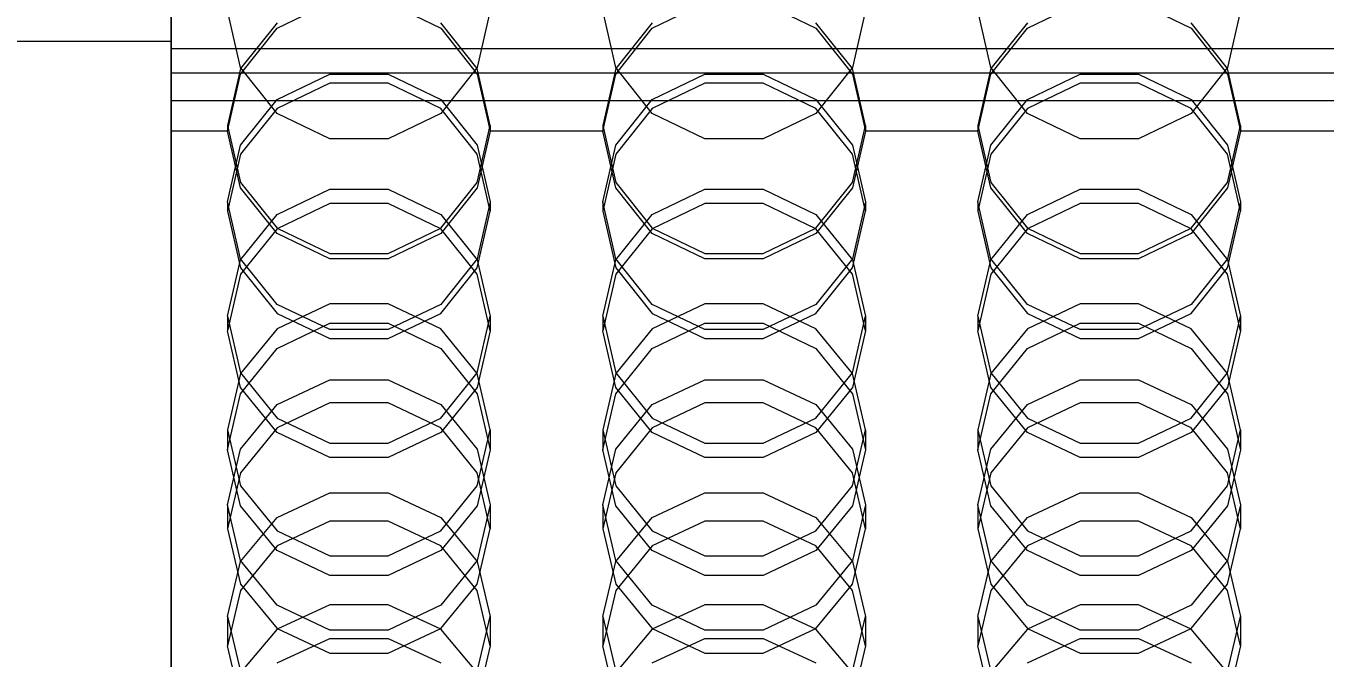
# Model space of a CAD drawing. Header units: millimetres. Extents: x -191664 to 191490, y -197311 to 10263.
# Drawn here: x 1786.8 to 1994.5, y -117578.5 to -117477.5 of the extents above; entities that cross this region are included whole.
import ezdxf

# ---------------------------------------------------------------- set-up
doc = ezdxf.new("R2010")
doc.units = ezdxf.units.MM
for name, color, linetype, lineweight in [('COTAS_P', 1, 'Continuous', 0), ('DET_briquetadora_frontal', 7, 'Continuous', 0), ('R15_COTAS_TRANSPORTE_P', 1, 'Continuous', 0)]:
    doc.layers.add(name, color=color, linetype=linetype, lineweight=lineweight)
doc.dimstyles.new('PLANTA_20', dxfattribs={"dimtxt": 50, "dimasz": 30, "dimexe": 30, "dimexo": 16, "dimgap": 20, "dimtad": 1, "dimtih": 1, "dimtoh": 1, "dimdec": 1, "dimzin": 0, "dimdsep": 46, "dimcen": 0.09, "dimadec": 0, "dimazin": 0, "dimtfac": 1, "dimtdec": 4, "dimtofl": 0, "dimtmove": 0, "dimatfit": 3, "dimfxl": 1, "dimtolj": 1, "dimtzin": 0, "dimarcsym": 0})

# ---------------------------------------------------------------- blocks, each defined once
blk = doc.blocks.new('*D85')
at = {"layer": 'COTAS_P', "color": 0, "lineweight": -2, "transparency": 16777216}
for p, q in [((1974, -116532.75), (1660, -116532.75)), ((1690, -119170), (1690, -116562.75)), ((1974, -119200), (1660, -119200))]:
    blk.add_line(p, q, dxfattribs=at)
at = {"layer": 'COTAS_P', "color": 0, "transparency": 16777216}
for points in [[(1685, -116562.75), (1695, -116562.75), (1690, -116532.75)], [(1685, -119170), (1695, -119170), (1690, -119200)]]:
    blk.add_solid(points, dxfattribs=at)
at = {"layer": 'Defpoints', "color": 0, "transparency": 16777216}
for p in [(1690, -116532.75), (1990, -116532.75), (1990, -119200)]:
    blk.add_point(p, dxfattribs=at)
blk = doc.blocks.new('*D133')
at = {"layer": 'Defpoints', "color": 0, "transparency": 16777216}
for p in [(439.69, -194147.98), (217.89, -194406.09), (-500, -194490), (-500, -194490), (500, -194490)]:
    blk.add_point(p, dxfattribs=at)
at = {"layer": 'R15_COTAS_TRANSPORTE_P', "color": 0, "lineweight": -2, "transparency": 16777216}
blk.add_arc((-500, -194490), 722.77, 2.37834, 17.62166, dxfattribs=at)
at = {"layer": 'R15_COTAS_TRANSPORTE_P', "color": 0, "transparency": 16777216}
for points in [[(184.12, -194272.81), (193.59, -194269.58), (179.18, -194242.8)], [(227.15, -194459.9), (217.15, -194460.11), (222.77, -194490)]]:
    blk.add_solid(points, dxfattribs=at)

msp = doc.modelspace()

# ---------------------------------------------------------------- linework, layer by layer
at = {"layer": 'DET_briquetadora_frontal', "color": 9, "true_color": 0xb9c3c2}
for p, q in [((1810, -117479.96), (1810, -117460.18)), ((1810, -117477.98), (1810, -117460.61)), ((1810, -117461.61), (1810, -117481.12)), ((1810, -117465.03), (1810, -117482.06)), ((1810, -117484.97), (1810, -117467.94)), ((1810, -117488.44), (1810, -117468.88)), ((1810, -117488.45), (1810, -117468.88)), ((1810, -117470.04), (1810, -117489.82)), ((1810, -117472.02), (1810, -117489.39)), ((1826.91, -117477.83), (1835.33, -117473.77)), ((1844.67, -117473.77), (1853.09, -117477.83)), ((1886.91, -117477.83), (1895.33, -117473.77)), ((1904.67, -117473.77), (1913.09, -117477.83)), ((1946.91, -117477.83), (1955.33, -117473.77)), ((1964.67, -117473.77), (1973.09, -117477.83)), ((1810, -117474.38), (1810, -117494.25)), ((1810, -117475), (1810, -117494.5)), ((1810, -117475), (1810, -117494.7)), ((1810, -117475), (1810, -117492.22)), ((1810, -117475), (1810, -117494.52)), ((1810, -117475), (1810, -117494.87)), ((1810, -117495.49), (1810, -117475.62)), ((1821.08, -117484.11), (1819, -117475)), ((1861, -117475), (1858.92, -117484.11)), ((1881.08, -117484.11), (1879, -117475)), ((1921, -117475), (1918.92, -117484.11)), ((1941.08, -117484.11), (1939, -117475)), ((1981, -117475), (1978.92, -117484.11)), ((1810, -117493.04), (1810, -117477.98)), ((1826.91, -117476.96), (1821.08, -117484.26)), ((1821.08, -117485.14), (1826.91, -117477.83)), ((1858.92, -117484.26), (1853.09, -117476.96)), ((1853.09, -117477.83), (1858.92, -117485.14)), ((1886.91, -117476.96), (1881.08, -117484.26)), ((1881.08, -117485.14), (1886.91, -117477.83)), ((1918.92, -117484.26), (1913.09, -117476.96)), ((1913.09, -117477.83), (1918.92, -117485.14)), ((1946.91, -117476.96), (1941.08, -117484.26)), ((1941.08, -117485.14), (1946.91, -117477.83)), ((1978.92, -117484.26), (1973.09, -117476.96)), ((1973.09, -117477.83), (1978.92, -117485.14)), ((1810, -117479.96), (1574, -117479.96)), ((1810, -117499.54), (1810, -117479.96)), ((2170, -117481.12), (1810, -117481.12)), ((1810, -117481.12), (1810, -117500.52)), ((1810, -117481.12), (1810, -117500.54)), ((1810, -117482.06), (1810, -117496.16)), ((1821.08, -117484.26), (1819, -117493.36)), ((1826.91, -117491.42), (1821.08, -117484.11)), ((1858.92, -117484.11), (1853.09, -117491.42)), ((1861, -117493.36), (1858.92, -117484.26)), ((1881.08, -117484.26), (1879, -117493.36)), ((1886.91, -117491.42), (1881.08, -117484.11)), ((1918.92, -117484.11), (1913.09, -117491.42)), ((1921, -117493.36), (1918.92, -117484.26)), ((1941.08, -117484.26), (1939, -117493.36)), ((1946.91, -117491.42), (1941.08, -117484.11)), ((1978.92, -117484.11), (1973.09, -117491.42)), ((1981, -117493.36), (1978.92, -117484.26)), ((1810, -117484.97), (2170, -117484.97)), ((1810, -117502.34), (1810, -117484.97)), ((1819, -117494.25), (1821.08, -117485.14)), ((1826.91, -117489.22), (1835.33, -117485.18)), ((1835.33, -117486.61), (1826.91, -117490.66)), ((1835.33, -117485.18), (1844.67, -117485.18)), ((1844.67, -117486.61), (1835.33, -117486.61)), ((1844.67, -117485.18), (1853.09, -117489.22)), ((1853.09, -117490.66), (1844.67, -117486.61)), ((1858.92, -117485.14), (1861, -117494.25)), ((1879, -117494.25), (1881.08, -117485.14)), ((1886.91, -117489.22), (1895.33, -117485.18)), ((1895.33, -117486.61), (1886.91, -117490.66)), ((1895.33, -117485.18), (1904.67, -117485.18)), ((1904.67, -117486.61), (1895.33, -117486.61)), ((1904.67, -117485.18), (1913.09, -117489.22)), ((1913.09, -117490.66), (1904.67, -117486.61)), ((1918.92, -117485.14), (1921, -117494.25)), ((1939, -117494.25), (1941.08, -117485.14)), ((1946.91, -117489.22), (1955.33, -117485.18)), ((1955.33, -117486.61), (1946.91, -117490.66)), ((1955.33, -117485.18), (1964.67, -117485.18)), ((1964.67, -117486.61), (1955.33, -117486.61)), ((1964.67, -117485.18), (1973.09, -117489.22)), ((1973.09, -117490.66), (1964.67, -117486.61)), ((1978.92, -117485.14), (1981, -117494.25)), ((1810, -117507.66), (1810, -117488.44)), ((1810, -117507.68), (1810, -117488.45)), ((1810, -117489.39), (2170, -117489.39)), ((1810, -117489.39), (1810, -117506.42)), ((1810, -117489.82), (1810, -117509.03)), ((1821.08, -117496.5), (1826.91, -117489.22)), ((1826.91, -117490.66), (1821.08, -117497.96)), ((1853.09, -117489.22), (1858.92, -117496.5)), ((1858.92, -117497.96), (1853.09, -117490.66)), ((1881.08, -117496.5), (1886.91, -117489.22)), ((1886.91, -117490.66), (1881.08, -117497.96)), ((1913.09, -117489.22), (1918.92, -117496.5)), ((1918.92, -117497.96), (1913.09, -117490.66)), ((1941.08, -117496.5), (1946.91, -117489.22)), ((1946.91, -117490.66), (1941.08, -117497.96)), ((1973.09, -117489.22), (1978.92, -117496.5)), ((1978.92, -117497.96), (1973.09, -117490.66)), ((1810, -117492.22), (1810, -117506.82)), ((1835.33, -117495.47), (1826.91, -117491.42)), ((1853.09, -117491.42), (1844.67, -117495.47)), ((1895.33, -117495.47), (1886.91, -117491.42)), ((1913.09, -117491.42), (1904.67, -117495.47)), ((1955.33, -117495.47), (1946.91, -117491.42)), ((1973.09, -117491.42), (1964.67, -117495.47)), ((1810, -117503.5), (1810, -117493.04)), ((1819, -117494.25), (1810, -117494.25)), ((1810, -117494.25), (1810, -117514.07)), ((1810, -117494.5), (1810, -117513.52)), ((1810, -117494.52), (1810, -117513.55)), ((1810, -117494.7), (1810, -117513.65)), ((1810, -117494.87), (1810, -117514.68)), ((1819, -117493.36), (1819, -117494.25)), ((1819, -117493.36), (1821.08, -117502.46)), ((1821.08, -117503.34), (1819, -117494.25)), ((1858.92, -117502.46), (1861, -117493.36)), ((1861, -117494.25), (1858.92, -117503.34)), ((1861, -117493.36), (1861, -117494.25)), ((1879, -117494.25), (1861, -117494.25)), ((1879, -117493.36), (1879, -117494.25)), ((1879, -117493.36), (1881.08, -117502.46)), ((1881.08, -117503.34), (1879, -117494.25)), ((1918.92, -117502.46), (1921, -117493.36)), ((1921, -117494.25), (1918.92, -117503.34)), ((1921, -117493.36), (1921, -117494.25)), ((1939, -117494.25), (1921, -117494.25)), ((1939, -117493.36), (1939, -117494.25)), ((1939, -117493.36), (1941.08, -117502.46)), ((1941.08, -117503.34), (1939, -117494.25)), ((1978.92, -117502.46), (1981, -117493.36)), ((1981, -117494.25), (1978.92, -117503.34)), ((1981, -117493.36), (1981, -117494.25)), ((1999, -117494.25), (1981, -117494.25)), ((1810, -117515.3), (1810, -117495.49)), ((1810, -117496.16), (1810, -117505.19)), ((1819, -117505.58), (1821.08, -117496.5)), ((1844.67, -117495.47), (1835.33, -117495.47)), ((1858.92, -117496.5), (1861, -117505.58)), ((1879, -117505.58), (1881.08, -117496.5)), ((1904.67, -117495.47), (1895.33, -117495.47)), ((1918.92, -117496.5), (1921, -117505.58)), ((1939, -117505.58), (1941.08, -117496.5)), ((1964.67, -117495.47), (1955.33, -117495.47)), ((1978.92, -117496.5), (1981, -117505.58)), ((1821.08, -117497.96), (1819, -117507.06)), ((1861, -117507.06), (1858.92, -117497.96)), ((1881.08, -117497.96), (1879, -117507.06)), ((1921, -117507.06), (1918.92, -117497.96)), ((1941.08, -117497.96), (1939, -117507.06)), ((1981, -117507.06), (1978.92, -117497.96)), ((1810, -117518.18), (1810, -117499.54)), ((1810, -117500.52), (1810, -117519.29)), ((1810, -117500.54), (1810, -117519.33)), ((1810, -117517.4), (1810, -117502.34)), ((1821.08, -117502.46), (1826.91, -117509.76)), ((1853.09, -117509.76), (1858.92, -117502.46)), ((1881.08, -117502.46), (1886.91, -117509.76)), ((1913.09, -117509.76), (1918.92, -117502.46)), ((1941.08, -117502.46), (1946.91, -117509.76)), ((1973.09, -117509.76), (1978.92, -117502.46)), ((1810, -117507.76), (1810, -117503.5)), ((1810, -117505.19), (1810, -117507.76)), ((1826.91, -117510.63), (1821.08, -117503.34)), ((1826.91, -117507.57), (1835.33, -117503.55)), ((1835.33, -117503.55), (1844.67, -117503.55)), ((1844.67, -117503.55), (1853.09, -117507.57)), ((1858.92, -117503.34), (1853.09, -117510.63)), ((1886.91, -117510.63), (1881.08, -117503.34)), ((1886.91, -117507.57), (1895.33, -117503.55)), ((1895.33, -117503.55), (1904.67, -117503.55)), ((1904.67, -117503.55), (1913.09, -117507.57)), ((1918.92, -117503.34), (1913.09, -117510.63)), ((1946.91, -117510.63), (1941.08, -117503.34)), ((1946.91, -117507.57), (1955.33, -117503.55)), ((1955.33, -117503.55), (1964.67, -117503.55)), ((1964.67, -117503.55), (1973.09, -117507.57)), ((1978.92, -117503.34), (1973.09, -117510.63)), ((1810, -117506.42), (1810, -117520.52)), ((1810, -117506.82), (1810, -117516.57)), ((1819, -117505.58), (1819, -117507.06)), ((1821.08, -117514.67), (1819, -117505.58)), ((1819, -117507.06), (1821.08, -117516.13)), ((1835.33, -117505.83), (1826.91, -117509.88)), ((1844.67, -117505.83), (1835.33, -117505.83)), ((1853.09, -117509.88), (1844.67, -117505.83)), ((1861, -117505.58), (1858.92, -117514.67)), ((1858.92, -117516.13), (1861, -117507.06)), ((1861, -117505.58), (1861, -117507.06)), ((1879, -117505.58), (1879, -117507.06)), ((1881.08, -117514.67), (1879, -117505.58)), ((1879, -117507.06), (1881.08, -117516.13)), ((1895.33, -117505.83), (1886.91, -117509.88)), ((1904.67, -117505.83), (1895.33, -117505.83)), ((1913.09, -117509.88), (1904.67, -117505.83)), ((1921, -117505.58), (1918.92, -117514.67)), ((1918.92, -117516.13), (1921, -117507.06)), ((1921, -117505.58), (1921, -117507.06)), ((1939, -117505.58), (1939, -117507.06)), ((1941.08, -117514.67), (1939, -117505.58)), ((1939, -117507.06), (1941.08, -117516.13)), ((1955.33, -117505.83), (1946.91, -117509.88)), ((1964.67, -117505.83), (1955.33, -117505.83)), ((1973.09, -117509.88), (1964.67, -117505.83)), ((1981, -117505.58), (1978.92, -117514.67)), ((1978.92, -117516.13), (1981, -117507.06)), ((1981, -117505.58), (1981, -117507.06)), ((1810, -117526.07), (1810, -117507.66)), ((1810, -117526.11), (1810, -117507.68)), ((1810, -117509.03), (1810, -117526.92)), ((1821.08, -117514.82), (1826.91, -117507.57)), ((1853.09, -117507.57), (1858.92, -117514.82)), ((1881.08, -117514.82), (1886.91, -117507.57)), ((1913.09, -117507.57), (1918.92, -117514.82)), ((1941.08, -117514.82), (1946.91, -117507.57)), ((1973.09, -117507.57), (1978.92, -117514.82)), ((1826.91, -117509.88), (1821.08, -117517.15)), ((1826.91, -117509.76), (1835.33, -117513.81)), ((1835.33, -117514.67), (1826.91, -117510.63)), ((1844.67, -117513.81), (1853.09, -117509.76)), ((1853.09, -117510.63), (1844.67, -117514.67)), ((1858.92, -117517.15), (1853.09, -117509.88)), ((1886.91, -117509.88), (1881.08, -117517.15)), ((1886.91, -117509.76), (1895.33, -117513.81)), ((1895.33, -117514.67), (1886.91, -117510.63)), ((1904.67, -117513.81), (1913.09, -117509.76)), ((1913.09, -117510.63), (1904.67, -117514.67)), ((1918.92, -117517.15), (1913.09, -117509.88)), ((1946.91, -117509.88), (1941.08, -117517.15)), ((1946.91, -117509.76), (1955.33, -117513.81)), ((1955.33, -117514.67), (1946.91, -117510.63)), ((1964.67, -117513.81), (1973.09, -117509.76)), ((1973.09, -117510.63), (1964.67, -117514.67)), ((1978.92, -117517.15), (1973.09, -117509.88)), ((1810, -117513.52), (1810, -117531.59)), ((1810, -117513.55), (1810, -117531.64)), ((1810, -117513.65), (1810, -117531.11)), ((1810, -117514.07), (1810, -117533.78)), ((1810, -117514.68), (1810, -117534.4)), ((1810, -117535.01), (1810, -117515.3)), ((1819, -117523.85), (1821.08, -117514.82)), ((1826.91, -117521.95), (1821.08, -117514.67)), ((1835.33, -117513.81), (1844.67, -117513.81)), ((1844.67, -117514.67), (1835.33, -117514.67)), ((1858.92, -117514.67), (1853.09, -117521.95)), ((1858.92, -117514.82), (1861, -117523.85)), ((1879, -117523.85), (1881.08, -117514.82)), ((1886.91, -117521.95), (1881.08, -117514.67)), ((1895.33, -117513.81), (1904.67, -117513.81)), ((1904.67, -117514.67), (1895.33, -117514.67)), ((1918.92, -117514.67), (1913.09, -117521.95)), ((1918.92, -117514.82), (1921, -117523.85)), ((1939, -117523.85), (1941.08, -117514.82)), ((1946.91, -117521.95), (1941.08, -117514.67)), ((1955.33, -117513.81), (1964.67, -117513.81)), ((1964.67, -117514.67), (1955.33, -117514.67)), ((1978.92, -117514.67), (1973.09, -117521.95)), ((1978.92, -117514.82), (1981, -117523.85)), ((1810, -117516.57), (1810, -117520)), ((1810, -117527.86), (1810, -117517.4)), ((1821.08, -117517.15), (1819, -117526.2)), ((1821.08, -117516.13), (1826.91, -117523.39)), ((1853.09, -117523.39), (1858.92, -117516.13)), ((1861, -117526.2), (1858.92, -117517.15)), ((1881.08, -117517.15), (1879, -117526.2)), ((1881.08, -117516.13), (1886.91, -117523.39)), ((1913.09, -117523.39), (1918.92, -117516.13)), ((1921, -117526.2), (1918.92, -117517.15)), ((1941.08, -117517.15), (1939, -117526.2)), ((1941.08, -117516.13), (1946.91, -117523.39)), ((1973.09, -117523.39), (1978.92, -117516.13)), ((1981, -117526.2), (1978.92, -117517.15)), ((1810, -117535.17), (1810, -117518.18)), ((1810, -117519.29), (1810, -117536.97)), ((1810, -117519.33), (1810, -117537.02)), ((1810, -117520.52), (1810, -117529.55)), ((1835.33, -117521.85), (1826.91, -117525.84)), ((1844.67, -117521.85), (1835.33, -117521.85)), ((1853.09, -117525.84), (1844.67, -117521.85)), ((1895.33, -117521.85), (1886.91, -117525.84)), ((1904.67, -117521.85), (1895.33, -117521.85)), ((1913.09, -117525.84), (1904.67, -117521.85)), ((1955.33, -117521.85), (1946.91, -117525.84)), ((1964.67, -117521.85), (1955.33, -117521.85)), ((1973.09, -117525.84), (1964.67, -117521.85)), ((1819, -117523.85), (1819, -117526.2)), ((1819, -117523.85), (1821.08, -117532.88)), ((1835.33, -117525.99), (1826.91, -117521.95)), ((1826.91, -117523.39), (1835.33, -117527.42)), ((1853.09, -117521.95), (1844.67, -117525.99)), ((1844.67, -117527.42), (1853.09, -117523.39)), ((1858.92, -117532.88), (1861, -117523.85)), ((1861, -117523.85), (1861, -117526.2)), ((1879, -117523.85), (1879, -117526.2)), ((1879, -117523.85), (1881.08, -117532.88)), ((1895.33, -117525.99), (1886.91, -117521.95)), ((1886.91, -117523.39), (1895.33, -117527.42)), ((1913.09, -117521.95), (1904.67, -117525.99)), ((1904.67, -117527.42), (1913.09, -117523.39)), ((1918.92, -117532.88), (1921, -117523.85)), ((1921, -117523.85), (1921, -117526.2)), ((1939, -117523.85), (1939, -117526.2)), ((1939, -117523.85), (1941.08, -117532.88)), ((1955.33, -117525.99), (1946.91, -117521.95)), ((1946.91, -117523.39), (1955.33, -117527.42)), ((1973.09, -117521.95), (1964.67, -117525.99)), ((1964.67, -117527.42), (1973.09, -117523.39)), ((1978.92, -117532.88), (1981, -117523.85)), ((1981, -117523.85), (1981, -117526.2)), ((1810, -117543.23), (1810, -117526.07)), ((1826.91, -117525.84), (1821.08, -117533.03)), ((1826.91, -117529), (1835.33, -117524.98)), ((1835.33, -117524.98), (1844.67, -117524.98)), ((1844.67, -117525.99), (1835.33, -117525.99)), ((1844.67, -117524.98), (1853.09, -117529)), ((1858.92, -117533.03), (1853.09, -117525.84)), ((1886.91, -117525.84), (1881.08, -117533.03)), ((1886.91, -117529), (1895.33, -117524.98)), ((1895.33, -117524.98), (1904.67, -117524.98)), ((1904.67, -117525.99), (1895.33, -117525.99)), ((1904.67, -117524.98), (1913.09, -117529)), ((1918.92, -117533.03), (1913.09, -117525.84)), ((1946.91, -117525.84), (1941.08, -117533.03)), ((1946.91, -117529), (1955.33, -117524.98)), ((1955.33, -117524.98), (1964.67, -117524.98)), ((1964.67, -117525.99), (1955.33, -117525.99)), ((1964.67, -117524.98), (1973.09, -117529)), ((1978.92, -117533.03), (1973.09, -117525.84)), ((1810, -117543.29), (1810, -117526.11)), ((1810, -117526.92), (1810, -117542.83)), ((1810, -117532.13), (1810, -117527.86)), ((1821.08, -117535.22), (1819, -117526.2)), ((1835.33, -117527.42), (1844.67, -117527.42)), ((1861, -117526.2), (1858.92, -117535.22)), ((1881.08, -117535.22), (1879, -117526.2)), ((1895.33, -117527.42), (1904.67, -117527.42)), ((1921, -117526.2), (1918.92, -117535.22)), ((1941.08, -117535.22), (1939, -117526.2)), ((1955.33, -117527.42), (1964.67, -117527.42)), ((1981, -117526.2), (1978.92, -117535.22)), ((1810, -117529.55), (1810, -117532.13)), ((1821.08, -117536.24), (1826.91, -117529)), ((1853.09, -117529), (1858.92, -117536.24)), ((1881.08, -117536.24), (1886.91, -117529)), ((1913.09, -117529), (1918.92, -117536.24)), ((1941.08, -117536.24), (1946.91, -117529)), ((1973.09, -117529), (1978.92, -117536.24)), ((1810, -117531.11), (1810, -117546.42)), ((1810, -117531.59), (1810, -117548.27)), ((1810, -117531.64), (1810, -117548.33)), ((1810, -117533.78), (1810, -117553.35)), ((1821.08, -117533.03), (1819, -117542)), ((1821.08, -117532.88), (1826.91, -117540.13)), ((1826.91, -117537.96), (1835.33, -117534)), ((1835.33, -117534), (1844.67, -117534)), ((1844.67, -117534), (1853.09, -117537.96)), ((1853.09, -117540.13), (1858.92, -117532.88)), ((1861, -117542), (1858.92, -117533.03)), ((1881.08, -117533.03), (1879, -117542)), ((1881.08, -117532.88), (1886.91, -117540.13)), ((1886.91, -117537.96), (1895.33, -117534)), ((1895.33, -117534), (1904.67, -117534)), ((1904.67, -117534), (1913.09, -117537.96)), ((1913.09, -117540.13), (1918.92, -117532.88)), ((1921, -117542), (1918.92, -117533.03)), ((1941.08, -117533.03), (1939, -117542)), ((1941.08, -117532.88), (1946.91, -117540.13)), ((1946.91, -117537.96), (1955.33, -117534)), ((1955.33, -117534), (1964.67, -117534)), ((1964.67, -117534), (1973.09, -117537.96)), ((1973.09, -117540.13), (1978.92, -117532.88)), ((1981, -117542), (1978.92, -117533.03)), ((1810, -117534.4), (1810, -117553.96)), ((1810, -117554.57), (1810, -117535.01)), ((1810, -117549.84), (1810, -117535.17)), ((1819, -117545.22), (1821.08, -117536.24)), ((1826.91, -117542.43), (1821.08, -117535.22)), ((1858.92, -117535.22), (1853.09, -117542.43)), ((1858.92, -117536.24), (1861, -117545.22)), ((1879, -117545.22), (1881.08, -117536.24)), ((1886.91, -117542.43), (1881.08, -117535.22)), ((1918.92, -117535.22), (1913.09, -117542.43)), ((1918.92, -117536.24), (1921, -117545.22)), ((1939, -117545.22), (1941.08, -117536.24)), ((1946.91, -117542.43), (1941.08, -117535.22)), ((1978.92, -117535.22), (1973.09, -117542.43)), ((1978.92, -117536.24), (1981, -117545.22)), ((1810, -117536.97), (1810, -117553.13)), ((1810, -117537.02), (1810, -117553.19)), ((1821.08, -117545.1), (1826.91, -117537.96)), ((1835.33, -117537.68), (1826.91, -117541.69)), ((1844.67, -117537.68), (1835.33, -117537.68)), ((1853.09, -117541.69), (1844.67, -117537.68)), ((1853.09, -117537.96), (1858.92, -117545.1)), ((1881.08, -117545.1), (1886.91, -117537.96)), ((1895.33, -117537.68), (1886.91, -117541.69)), ((1904.67, -117537.68), (1895.33, -117537.68)), ((1913.09, -117541.69), (1904.67, -117537.68)), ((1913.09, -117537.96), (1918.92, -117545.1)), ((1941.08, -117545.1), (1946.91, -117537.96)), ((1955.33, -117537.68), (1946.91, -117541.69)), ((1964.67, -117537.68), (1955.33, -117537.68)), ((1973.09, -117541.69), (1964.67, -117537.68)), ((1973.09, -117537.96), (1978.92, -117545.1)), ((1826.91, -117540.13), (1835.33, -117544.15)), ((1844.67, -117544.15), (1853.09, -117540.13)), ((1886.91, -117540.13), (1895.33, -117544.15)), ((1904.67, -117544.15), (1913.09, -117540.13)), ((1946.91, -117540.13), (1955.33, -117544.15)), ((1964.67, -117544.15), (1973.09, -117540.13)), ((1819, -117542), (1819, -117545.22)), ((1819, -117542), (1821.08, -117550.96)), ((1826.91, -117541.69), (1821.08, -117548.88)), ((1835.33, -117546.43), (1826.91, -117542.43)), ((1853.09, -117542.43), (1844.67, -117546.43)), ((1858.92, -117548.88), (1853.09, -117541.69)), ((1858.92, -117550.96), (1861, -117542)), ((1861, -117542), (1861, -117545.22)), ((1879, -117542), (1879, -117545.22)), ((1879, -117542), (1881.08, -117550.96)), ((1886.91, -117541.69), (1881.08, -117548.88)), ((1895.33, -117546.43), (1886.91, -117542.43)), ((1913.09, -117542.43), (1904.67, -117546.43)), ((1918.92, -117548.88), (1913.09, -117541.69)), ((1918.92, -117550.96), (1921, -117542)), ((1921, -117542), (1921, -117545.22)), ((1939, -117542), (1939, -117545.22)), ((1939, -117542), (1941.08, -117550.96)), ((1946.91, -117541.69), (1941.08, -117548.88)), ((1955.33, -117546.43), (1946.91, -117542.43)), ((1973.09, -117542.43), (1964.67, -117546.43)), ((1978.92, -117548.88), (1973.09, -117541.69)), ((1978.92, -117550.96), (1981, -117542)), ((1981, -117542), (1981, -117545.22)), ((1810, -117542.83), (1810, -117556.12)), ((1810, -117558.71), (1810, -117543.23)), ((1810, -117558.78), (1810, -117543.29)), ((1835.33, -117544.15), (1844.67, -117544.15)), ((1895.33, -117544.15), (1904.67, -117544.15)), ((1955.33, -117544.15), (1964.67, -117544.15)), ((1810, -117546.42), (1810, -117558.98)), ((1819, -117554.01), (1821.08, -117545.1)), ((1821.08, -117554.17), (1819, -117545.22)), ((1844.67, -117546.43), (1835.33, -117546.43)), ((1858.92, -117545.1), (1861, -117554.01)), ((1861, -117545.22), (1858.92, -117554.17)), ((1879, -117554.01), (1881.08, -117545.1)), ((1881.08, -117554.17), (1879, -117545.22)), ((1904.67, -117546.43), (1895.33, -117546.43)), ((1918.92, -117545.1), (1921, -117554.01)), ((1921, -117545.22), (1918.92, -117554.17)), ((1939, -117554.01), (1941.08, -117545.1)), ((1941.08, -117554.17), (1939, -117545.22)), ((1964.67, -117546.43), (1955.33, -117546.43)), ((1978.92, -117545.1), (1981, -117554.01)), ((1981, -117545.22), (1978.92, -117554.17)), ((1810, -117548.27), (1810, -117563.14)), ((1810, -117548.33), (1810, -117563.21)), ((1821.08, -117548.88), (1819, -117557.81)), ((1861, -117557.81), (1858.92, -117548.88)), ((1881.08, -117548.88), (1879, -117557.81)), ((1921, -117557.81), (1918.92, -117548.88)), ((1941.08, -117548.88), (1939, -117557.81)), ((1981, -117557.81), (1978.92, -117548.88)), ((1810, -117561.63), (1810, -117549.84)), ((1821.08, -117550.96), (1826.91, -117558.15)), ((1853.09, -117558.15), (1858.92, -117550.96)), ((1881.08, -117550.96), (1886.91, -117558.15)), ((1913.09, -117558.15), (1918.92, -117550.96)), ((1941.08, -117550.96), (1946.91, -117558.15)), ((1973.09, -117558.15), (1978.92, -117550.96)), ((1826.91, -117556), (1835.33, -117552.09)), ((1835.33, -117552.09), (1844.67, -117552.09)), ((1844.67, -117552.09), (1853.09, -117556)), ((1886.91, -117556), (1895.33, -117552.09)), ((1895.33, -117552.09), (1904.67, -117552.09)), ((1904.67, -117552.09), (1913.09, -117556)), ((1946.91, -117556), (1955.33, -117552.09)), ((1955.33, -117552.09), (1964.67, -117552.09)), ((1964.67, -117552.09), (1973.09, -117556)), ((1810, -117553.13), (1810, -117567.36)), ((1810, -117553.19), (1810, -117567.43)), ((1810, -117553.35), (1810, -117572.72)), ((1810, -117553.96), (1810, -117573.32)), ((1810, -117573.92), (1810, -117554.57)), ((1819, -117554.01), (1819, -117557.81)), ((1821.08, -117562.91), (1819, -117554.01)), ((1826.91, -117561.31), (1821.08, -117554.17)), ((1858.92, -117554.17), (1853.09, -117561.31)), ((1861, -117554.01), (1858.92, -117562.91)), ((1861, -117554.01), (1861, -117557.81)), ((1879, -117554.01), (1879, -117557.81)), ((1881.08, -117562.91), (1879, -117554.01)), ((1886.91, -117561.31), (1881.08, -117554.17)), ((1918.92, -117554.17), (1913.09, -117561.31)), ((1921, -117554.01), (1918.92, -117562.91)), ((1921, -117554.01), (1921, -117557.81)), ((1939, -117554.01), (1939, -117557.81)), ((1941.08, -117562.91), (1939, -117554.01)), ((1946.91, -117561.31), (1941.08, -117554.17)), ((1978.92, -117554.17), (1973.09, -117561.31)), ((1981, -117554.01), (1978.92, -117562.91)), ((1981, -117554.01), (1981, -117557.81)), ((1810, -117556.12), (1810, -117566.3)), ((1821.08, -117563.06), (1826.91, -117556)), ((1835.33, -117556.61), (1826.91, -117560.57)), ((1844.67, -117556.61), (1835.33, -117556.61)), ((1853.09, -117560.57), (1844.67, -117556.61)), ((1853.09, -117556), (1858.92, -117563.06)), ((1881.08, -117563.06), (1886.91, -117556)), ((1895.33, -117556.61), (1886.91, -117560.57)), ((1904.67, -117556.61), (1895.33, -117556.61)), ((1913.09, -117560.57), (1904.67, -117556.61)), ((1913.09, -117556), (1918.92, -117563.06)), ((1941.08, -117563.06), (1946.91, -117556)), ((1955.33, -117556.61), (1946.91, -117560.57)), ((1964.67, -117556.61), (1955.33, -117556.61)), ((1973.09, -117560.57), (1964.67, -117556.61)), ((1973.09, -117556), (1978.92, -117563.06)), ((1810, -117572.13), (1810, -117558.71)), ((1810, -117572.21), (1810, -117558.78)), ((1810, -117558.98), (1810, -117568.31)), ((1819, -117557.81), (1821.08, -117566.69)), ((1826.91, -117558.15), (1835.33, -117562.14)), ((1844.67, -117562.14), (1853.09, -117558.15)), ((1858.92, -117566.69), (1861, -117557.81)), ((1879, -117557.81), (1881.08, -117566.69)), ((1886.91, -117558.15), (1895.33, -117562.14)), ((1904.67, -117562.14), (1913.09, -117558.15)), ((1918.92, -117566.69), (1921, -117557.81)), ((1939, -117557.81), (1941.08, -117566.69)), ((1946.91, -117558.15), (1955.33, -117562.14)), ((1964.67, -117562.14), (1973.09, -117558.15)), ((1978.92, -117566.69), (1981, -117557.81)), ((1826.91, -117560.57), (1821.08, -117567.69)), ((1835.33, -117565.27), (1826.91, -117561.31)), ((1853.09, -117561.31), (1844.67, -117565.27)), ((1858.92, -117567.69), (1853.09, -117560.57)), ((1886.91, -117560.57), (1881.08, -117567.69)), ((1895.33, -117565.27), (1886.91, -117561.31)), ((1913.09, -117561.31), (1904.67, -117565.27)), ((1918.92, -117567.69), (1913.09, -117560.57)), ((1946.91, -117560.57), (1941.08, -117567.69)), ((1955.33, -117565.27), (1946.91, -117561.31)), ((1973.09, -117561.31), (1964.67, -117565.27)), ((1978.92, -117567.69), (1973.09, -117560.57)), ((1810, -117570.1), (1810, -117561.63)), ((1810, -117563.14), (1810, -117575.84)), ((1810, -117563.21), (1810, -117575.92)), ((1819, -117571.86), (1821.08, -117563.06)), ((1826.91, -117570.06), (1821.08, -117562.91)), ((1835.33, -117562.14), (1844.67, -117562.14)), ((1858.92, -117562.91), (1853.09, -117570.06)), ((1858.92, -117563.06), (1861, -117571.86)), ((1879, -117571.86), (1881.08, -117563.06)), ((1886.91, -117570.06), (1881.08, -117562.91)), ((1895.33, -117562.14), (1904.67, -117562.14)), ((1918.92, -117562.91), (1913.09, -117570.06)), ((1918.92, -117563.06), (1921, -117571.86)), ((1939, -117571.86), (1941.08, -117563.06)), ((1946.91, -117570.06), (1941.08, -117562.91)), ((1955.33, -117562.14), (1964.67, -117562.14)), ((1978.92, -117562.91), (1973.09, -117570.06)), ((1978.92, -117563.06), (1981, -117571.86)), ((1844.67, -117565.27), (1835.33, -117565.27)), ((1904.67, -117565.27), (1895.33, -117565.27)), ((1964.67, -117565.27), (1955.33, -117565.27)), ((1810, -117566.3), (1810, -117572.97)), ((1810, -117567.36), (1810, -117579.32)), ((1810, -117567.43), (1810, -117579.4)), ((1821.08, -117566.69), (1826.91, -117573.78)), ((1853.09, -117573.78), (1858.92, -117566.69)), ((1881.08, -117566.69), (1886.91, -117573.78)), ((1913.09, -117573.78), (1918.92, -117566.69)), ((1941.08, -117566.69), (1946.91, -117573.78)), ((1973.09, -117573.78), (1978.92, -117566.69)), ((1810, -117568.31), (1810, -117574.06)), ((1821.08, -117567.69), (1819, -117576.52)), ((1861, -117576.52), (1858.92, -117567.69)), ((1881.08, -117567.69), (1879, -117576.52)), ((1921, -117576.52), (1918.92, -117567.69)), ((1941.08, -117567.69), (1939, -117576.52)), ((1981, -117576.52), (1978.92, -117567.69)), ((1810, -117574.91), (1810, -117570.1)), ((1835.33, -117569.99), (1826.91, -117573.85)), ((1835.33, -117574.02), (1826.91, -117570.06)), ((1844.67, -117569.99), (1835.33, -117569.99)), ((1853.09, -117573.85), (1844.67, -117569.99)), ((1853.09, -117570.06), (1844.67, -117574.02)), ((1895.33, -117569.99), (1886.91, -117573.85)), ((1895.33, -117574.02), (1886.91, -117570.06)), ((1904.67, -117569.99), (1895.33, -117569.99)), ((1913.09, -117573.85), (1904.67, -117569.99)), ((1913.09, -117570.06), (1904.67, -117574.02)), ((1955.33, -117569.99), (1946.91, -117573.85)), ((1955.33, -117574.02), (1946.91, -117570.06)), ((1964.67, -117569.99), (1955.33, -117569.99)), ((1973.09, -117573.85), (1964.67, -117569.99)), ((1973.09, -117570.06), (1964.67, -117574.02)), ((1810, -117583.15), (1810, -117572.13)), ((1810, -117583.24), (1810, -117572.21)), ((1810, -117572.72), (1810, -117591.83)), ((1810, -117572.97), (1810, -117575.88)), ((1810, -117573.32), (1810, -117592.43)), ((1819, -117571.86), (1819, -117576.52)), ((1819, -117571.86), (1821.08, -117580.66)), ((1826.91, -117573.85), (1821.08, -117580.81)), ((1826.91, -117573.78), (1835.33, -117577.71)), ((1844.67, -117577.71), (1853.09, -117573.78)), ((1858.92, -117580.81), (1853.09, -117573.85)), ((1858.92, -117580.66), (1861, -117571.86)), ((1861, -117571.86), (1861, -117576.52)), ((1879, -117571.86), (1879, -117576.52)), ((1879, -117571.86), (1881.08, -117580.66)), ((1886.91, -117573.85), (1881.08, -117580.81)), ((1886.91, -117573.78), (1895.33, -117577.71)), ((1904.67, -117577.71), (1913.09, -117573.78)), ((1918.92, -117580.81), (1913.09, -117573.85)), ((1918.92, -117580.66), (1921, -117571.86)), ((1921, -117571.86), (1921, -117576.52)), ((1939, -117571.86), (1939, -117576.52)), ((1939, -117571.86), (1941.08, -117580.66)), ((1946.91, -117573.85), (1941.08, -117580.81)), ((1946.91, -117573.78), (1955.33, -117577.71)), ((1964.67, -117577.71), (1973.09, -117573.78)), ((1978.92, -117580.81), (1973.09, -117573.85)), ((1978.92, -117580.66), (1981, -117571.86)), ((1981, -117571.86), (1981, -117576.52)), ((1810, -117593.02), (1810, -117573.92)), ((1810, -117574.06), (1810, -117576)), ((1810, -117575.88), (1810, -117574.91)), ((1810, -117575.84), (1810, -117586.06)), ((1810, -117575.92), (1810, -117586.15)), ((1826.91, -117579.25), (1835.33, -117575.34)), ((1844.67, -117574.02), (1835.33, -117574.02)), ((1835.33, -117575.34), (1844.67, -117575.34)), ((1844.67, -117575.34), (1853.09, -117579.25)), ((1886.91, -117579.25), (1895.33, -117575.34)), ((1904.67, -117574.02), (1895.33, -117574.02)), ((1895.33, -117575.34), (1904.67, -117575.34)), ((1904.67, -117575.34), (1913.09, -117579.25)), ((1946.91, -117579.25), (1955.33, -117575.34)), ((1964.67, -117574.02), (1955.33, -117574.02)), ((1955.33, -117575.34), (1964.67, -117575.34)), ((1964.67, -117575.34), (1973.09, -117579.25)), ((1821.08, -117585.3), (1819, -117576.52)), ((1835.33, -117577.71), (1844.67, -117577.71)), ((1861, -117576.52), (1858.92, -117585.3)), ((1881.08, -117585.3), (1879, -117576.52)), ((1895.33, -117577.71), (1904.67, -117577.71)), ((1921, -117576.52), (1918.92, -117585.3)), ((1941.08, -117585.3), (1939, -117576.52)), ((1955.33, -117577.71), (1964.67, -117577.71)), ((1981, -117576.52), (1978.92, -117585.3))]:
    msp.add_line(p, q, dxfattribs=at)

# ---------------------------------------------------------------- dimensions: what is measured, and where the dimension line sits
at = {"layer": 'COTAS_P'}
dim = msp.add_aligned_dim(p1=(1990, -119200), p2=(1990, -116532.75), distance=300, text='<> P', dimstyle='PLANTA_20', dxfattribs=at)
dim.commit()
dim.dimension.update_dxf_attribs({"geometry": '*D85', "text_midpoint": (1690, -117866.375)})
at = {"layer": 'R15_COTAS_TRANSPORTE_P'}
dim = msp.add_angular_dim_2l(base=(217.89, -194406.09), line1=((-500, -194490), (500, -194490)), line2=((-500, -194490), (439.69, -194147.98)), dimstyle='PLANTA_20', dxfattribs=at)
dim.commit()
dim.dimension.update_dxf_attribs({"geometry": '*D133', "text_midpoint": (191490.46, -33543.69)})

doc.saveas('drawing.dxf')
